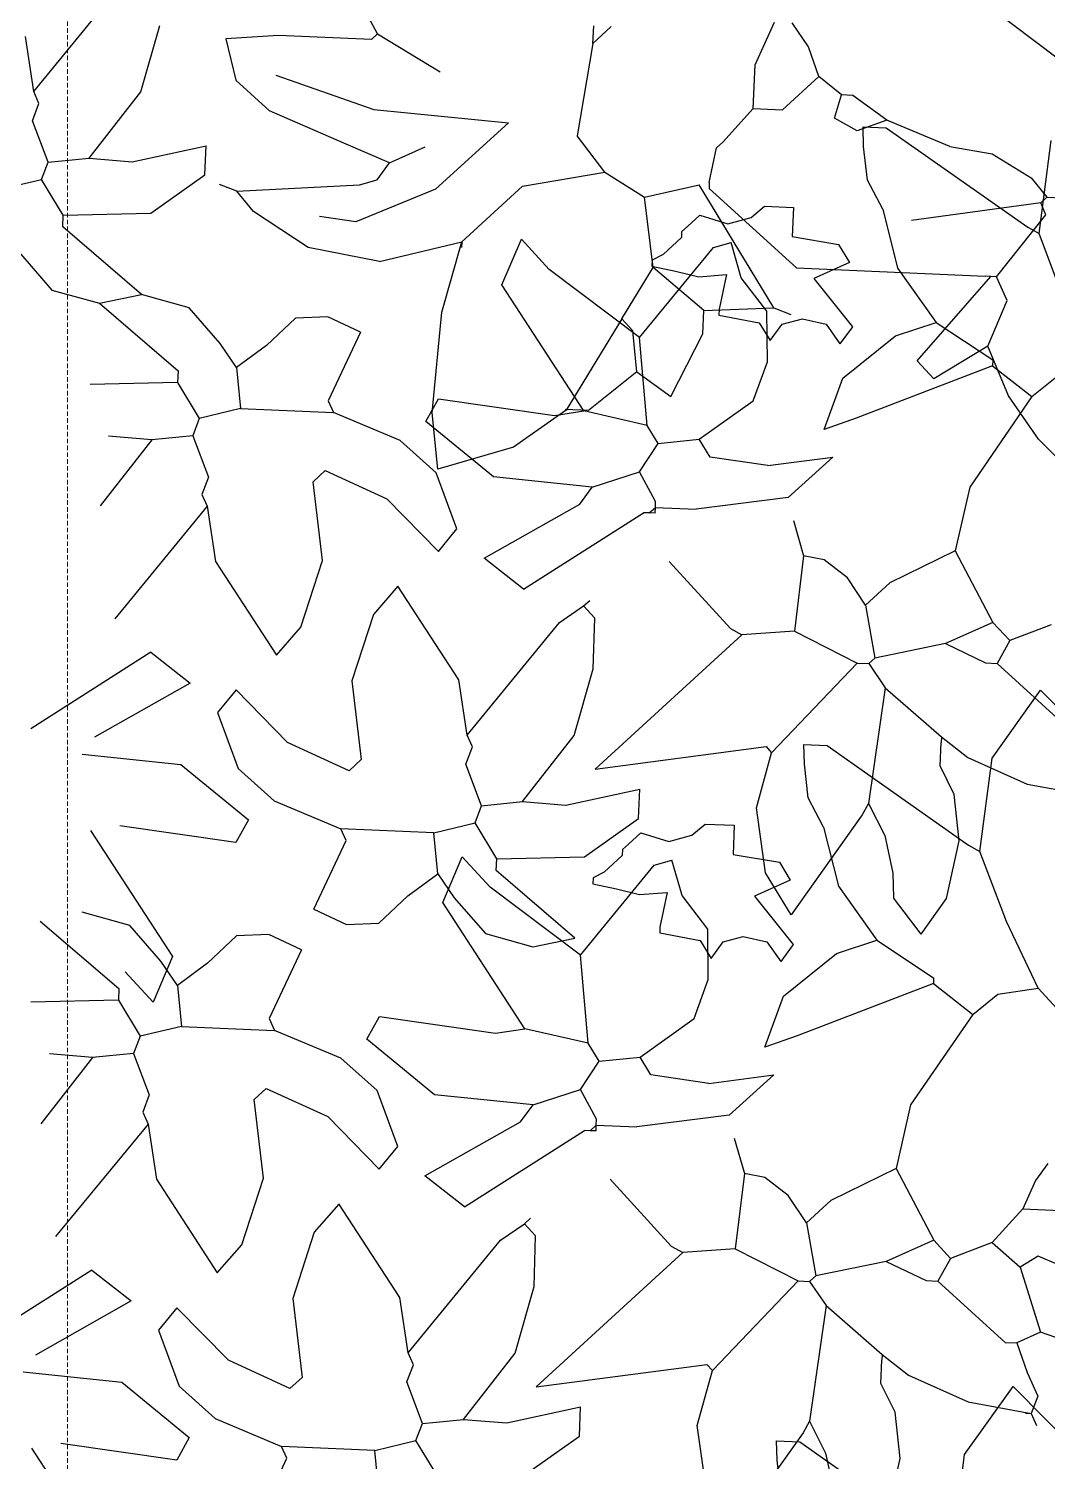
# Model space of a CAD drawing. Header units: inches. Extents: x 2960 to 8891, y 1487 to 4457.
# Drawn here: x 7813.7 to 7869.6, y 2255.1 to 2333.7 of the extents above; entities that cross this region are included whole.
import ezdxf

# ---------------------------------------------------------------- set-up
doc = ezdxf.new("R2010")
doc.units = ezdxf.units.IN
doc.header["$MEASUREMENT"] = 0
doc.linetypes.add('HIDDEN', pattern=[0.375, 0.25, -0.125])
doc.layers.add('A-FLOR-FTPT', color=6, linetype='HIDDEN', lineweight=13)
doc.layers.add('VERDE_siepe', color=96, linetype='Continuous')

msp = doc.modelspace()

# ---------------------------------------------------------------- linework, layer by layer
at = {"layer": 'A-FLOR-FTPT'}
msp.add_line((7815.877, 2181.18), (7815.877, 2406.465), dxfattribs=at)
at = {"layer": 'VERDE_siepe'}
for p, q in [((7832.882, 2333.363), (7830.22, 2338.274)), ((7814.025, 2330.206), (7819.089, 2336.378)), ((7871.455, 2331.043), (7866.503, 2334.774)), ((7819.893, 2330.188), (7820.933, 2333.833)), ((7844.686, 2332.849), (7844.728, 2333.806)), ((7844.686, 2332.849), (7845.685, 2333.764)), ((7853.578, 2331.666), (7854.645, 2334.013)), ((7856.503, 2332.654), (7855.602, 2333.971)), ((7814.025, 2330.206), (7813.568, 2333.231)), ((7827.446, 2333.281), (7824.561, 2333.087)), ((7824.561, 2333.087), (7825.101, 2330.826)), ((7832.55, 2333.058), (7827.446, 2333.281)), ((7832.882, 2333.363), (7832.55, 2333.058)), ((7832.882, 2333.363), (7836.308, 2331.296)), ((7844.686, 2332.849), (7843.825, 2327.773)), ((7857.072, 2331.03), (7856.503, 2332.654)), ((7853.479, 2329.269), (7853.578, 2331.666)), ((7826.945, 2329.148), (7825.101, 2330.826)), ((7827.297, 2331.096), (7832.677, 2329.227)), ((7855.074, 2329.2), (7857.072, 2331.03)), ((7858.306, 2330.018), (7857.072, 2331.03)), ((7814.316, 2329.553), (7814.025, 2330.206)), ((7817.062, 2326.557), (7819.893, 2330.188)), ((7857.932, 2328.756), (7858.306, 2330.018)), ((7858.944, 2329.99), (7858.306, 2330.018)), ((7860.803, 2328.631), (7858.944, 2329.99)), ((7813.956, 2328.61), (7814.316, 2329.553)), ((7831.023, 2327.372), (7826.945, 2329.148)), ((7832.677, 2329.227), (7840.057, 2328.497)), ((7851.8, 2327.425), (7853.479, 2329.269)), ((7853.479, 2329.269), (7855.074, 2329.2)), ((7814.815, 2326.336), (7813.956, 2328.61)), ((7840.057, 2328.497), (7836.062, 2324.856)), ((7859.179, 2328.062), (7857.932, 2328.756)), ((7860.803, 2328.631), (7859.179, 2328.062)), ((7859.495, 2328.272), (7860.772, 2328.217)), ((7859.524, 2327.204), (7859.495, 2328.272)), ((7860.772, 2328.217), (7868.524, 2322.766)), ((7864.255, 2327.201), (7860.803, 2328.631)), ((7833.533, 2326.304), (7831.023, 2327.372)), ((7845.337, 2325.789), (7843.825, 2327.773)), ((7851.468, 2327.12), (7851.8, 2327.425)), ((7869.148, 2322.419), (7869.812, 2327.524)), ((7814.815, 2326.336), (7817.062, 2326.557)), ((7817.062, 2326.557), (7819.433, 2326.364)), ((7819.433, 2326.364), (7823.484, 2327.236)), ((7823.415, 2325.642), (7823.484, 2327.236)), ((7833.533, 2326.304), (7835.489, 2327.177)), ((7851.065, 2325.22), (7851.468, 2327.12)), ((7859.736, 2325.35), (7859.524, 2327.204)), ((7864.255, 2327.201), (7866.575, 2326.794)), ((7866.575, 2326.794), (7868.719, 2325.471)), ((7814.454, 2325.393), (7814.815, 2326.336)), ((7832.854, 2325.374), (7833.533, 2326.304)), ((7840.829, 2325.027), (7845.337, 2325.789)), ((7845.337, 2325.789), (7847.514, 2324.416)), ((7812.193, 2324.852), (7814.454, 2325.393)), ((7815.647, 2323.423), (7814.454, 2325.393)), ((7820.446, 2323.533), (7823.415, 2325.642)), ((7825.156, 2324.751), (7824.213, 2325.112)), ((7825.156, 2324.751), (7831.883, 2325.097)), ((7831.883, 2325.097), (7832.854, 2325.374)), ((7837.5, 2321.976), (7840.829, 2325.027)), ((7847.514, 2324.416), (7850.517, 2325.096)), ((7854.601, 2318.354), (7850.517, 2325.096)), ((7851.065, 2325.22), (7851.052, 2324.9)), ((7860.576, 2323.752), (7859.736, 2325.35)), ((7868.719, 2325.471), (7869.568, 2324.413)), ((7826.076, 2323.64), (7825.156, 2324.751)), ((7836.062, 2324.856), (7831.693, 2323.071)), ((7847.986, 2320.56), (7847.514, 2324.416)), ((7851.052, 2324.9), (7855.847, 2320.537)), ((7869.235, 2324.107), (7869.568, 2324.413)), ((7869.568, 2324.413), (7871.163, 2324.344)), ((7815.619, 2322.785), (7815.647, 2323.423)), ((7815.647, 2323.423), (7820.446, 2323.533)), ((7829.072, 2321.664), (7826.076, 2323.64)), ((7849.882, 2322.823), (7850.547, 2323.434)), ((7850.547, 2323.434), (7852.085, 2322.961)), ((7853.356, 2323.306), (7854.085, 2323.919)), ((7854.085, 2323.919), (7855.68, 2323.85)), ((7855.68, 2323.85), (7855.61, 2322.254)), ((7860.576, 2323.752), (7861.394, 2320.519)), ((7869.235, 2324.107), (7862.161, 2323.138)), ((7866.821, 2320.058), (7869.526, 2323.456)), ((7869.526, 2323.456), (7869.235, 2324.107)), ((7819.932, 2319.082), (7815.619, 2322.785)), ((7831.693, 2323.071), (7829.69, 2323.363)), ((7849.882, 2322.823), (7849.549, 2322.518)), ((7852.085, 2322.961), (7853.356, 2323.306)), ((7868.524, 2322.766), (7869.148, 2322.419)), ((7832.978, 2320.894), (7837.5, 2321.976)), ((7836.402, 2318.116), (7837.5, 2321.976)), ((7837.5, 2321.976), (7837.486, 2321.656)), ((7839.693, 2319.611), (7840.762, 2322.121)), ((7842.286, 2320.456), (7840.762, 2322.121)), ((7849.535, 2322.2), (7848.536, 2321.284)), ((7849.549, 2322.518), (7849.535, 2322.2)), ((7851.289, 2321.662), (7852.26, 2321.939)), ((7852.814, 2319.997), (7852.26, 2321.939)), ((7855.61, 2322.254), (7858.148, 2321.824)), ((7870.595, 2318.572), (7869.148, 2322.419)), ((7813.316, 2321.288), (7815.017, 2319.33)), ((7832.978, 2320.894), (7829.072, 2321.664)), ((7847.238, 2316.724), (7851.289, 2321.662)), ((7848.536, 2321.284), (7847.934, 2320.965)), ((7858.148, 2321.824), (7858.745, 2320.839)), ((7847.238, 2316.724), (7842.286, 2320.456)), ((7846.265, 2317.758), (7847.986, 2320.56)), ((7847.934, 2320.965), (7847.92, 2320.645)), ((7847.92, 2320.645), (7849.217, 2320.362)), ((7850.759, 2318.201), (7847.986, 2320.56)), ((7849.217, 2320.362), (7850.484, 2320.057)), ((7855.847, 2320.537), (7866.183, 2320.086)), ((7858.745, 2320.839), (7856.789, 2319.966)), ((7861.394, 2320.519), (7863.502, 2317.551)), ((7844.186, 2312.703), (7839.693, 2319.611)), ((7850.484, 2320.057), (7852.004, 2320.174)), ((7852.004, 2320.174), (7851.602, 2318.274)), ((7854.228, 2318.164), (7852.814, 2319.997)), ((7856.789, 2319.966), (7858.91, 2317.316)), ((7862.465, 2315.454), (7866.502, 2320.072)), ((7866.502, 2320.072), (7866.183, 2320.086)), ((7866.821, 2320.058), (7866.502, 2320.072)), ((7867.403, 2318.755), (7866.821, 2320.058)), ((7815.017, 2319.33), (7817.627, 2318.601)), ((7817.627, 2318.601), (7819.932, 2319.082)), ((7822.542, 2318.353), (7819.932, 2319.082)), ((7866.335, 2316.244), (7867.403, 2318.755)), ((7817.627, 2318.601), (7821.94, 2314.898)), ((7824.243, 2316.395), (7822.542, 2318.353)), ((7835.868, 2312.604), (7836.402, 2318.116)), ((7850.704, 2316.925), (7850.759, 2318.201)), ((7850.759, 2318.201), (7854.601, 2318.354)), ((7851.602, 2318.274), (7851.588, 2317.955)), ((7851.588, 2317.955), (7853.806, 2317.539)), ((7854.254, 2315.396), (7854.228, 2318.164)), ((7854.601, 2318.354), (7855.545, 2317.992)), ((7828.388, 2317.79), (7826.794, 2316.284)), ((7830.153, 2317.867), (7828.388, 2317.79)), ((7831.941, 2317.018), (7830.153, 2317.867)), ((7846.265, 2317.758), (7843.213, 2312.745)), ((7846.876, 2317.092), (7846.265, 2317.758)), ((7853.806, 2317.539), (7854.403, 2316.554)), ((7854.403, 2316.554), (7855.066, 2317.455)), ((7855.066, 2317.455), (7856.171, 2317.75)), ((7856.171, 2317.75), (7857.469, 2317.464)), ((7857.469, 2317.464), (7858.231, 2316.387)), ((7858.91, 2317.316), (7858.231, 2316.387)), ((7861.273, 2316.826), (7863.502, 2317.551)), ((7863.502, 2317.551), (7866.608, 2315.498)), ((7825.144, 2315.077), (7824.243, 2316.395)), ((7831.941, 2317.018), (7830.178, 2313.259)), ((7847.097, 2314.846), (7846.876, 2317.092)), ((7847.667, 2311.912), (7847.238, 2316.724)), ((7848.955, 2313.485), (7850.704, 2316.925)), ((7858.382, 2314.492), (7861.273, 2316.826)), ((7826.794, 2316.284), (7825.144, 2315.077)), ((7866.335, 2316.244), (7863.38, 2314.455)), ((7867.464, 2313.532), (7866.335, 2316.244)), ((7821.94, 2314.898), (7821.912, 2314.259)), ((7825.144, 2315.077), (7825.366, 2312.831)), ((7847.097, 2314.846), (7844.447, 2312.723)), ((7847.097, 2314.846), (7848.955, 2313.485)), ((7853.479, 2313.257), (7854.254, 2315.396)), ((7866.594, 2315.179), (7859.119, 2312.309)), ((7863.38, 2314.455), (7862.465, 2315.454)), ((7866.608, 2315.498), (7866.594, 2315.179)), ((7866.594, 2315.179), (7868.758, 2313.486)), ((7821.912, 2314.259), (7817.113, 2314.149)), ((7821.912, 2314.259), (7823.105, 2312.29)), ((7857.36, 2311.693), (7858.382, 2314.492)), ((7868.758, 2313.486), (7870.128, 2314.595)), ((7830.178, 2313.259), (7830.469, 2312.608)), ((7835.531, 2312.121), (7836.224, 2313.369)), ((7836.224, 2313.369), (7842.577, 2312.454)), ((7850.51, 2311.149), (7853.479, 2313.257)), ((7868.758, 2313.486), (7865.345, 2308.521)), ((7869.122, 2311.154), (7867.464, 2313.532)), ((7825.366, 2312.831), (7823.105, 2312.29)), ((7825.366, 2312.831), (7830.469, 2312.608)), ((7834.113, 2311.083), (7830.469, 2312.608)), ((7836.174, 2309.515), (7835.868, 2312.604)), ((7843.213, 2312.745), (7840.336, 2310.717)), ((7842.577, 2312.454), (7844.186, 2312.703)), ((7844.447, 2312.723), (7843.172, 2312.779)), ((7847.667, 2311.912), (7844.186, 2312.703)), ((7823.105, 2312.29), (7822.744, 2311.347)), ((7839.234, 2309.083), (7835.531, 2312.121)), ((7848.264, 2310.927), (7847.667, 2311.912)), ((7859.119, 2312.309), (7857.36, 2311.693)), ((7820.497, 2311.125), (7817.666, 2307.495)), ((7820.497, 2311.125), (7818.126, 2311.319)), ((7822.744, 2311.347), (7820.497, 2311.125)), ((7822.744, 2311.347), (7823.603, 2309.072)), ((7836.091, 2309.305), (7834.113, 2311.083)), ((7847.237, 2309.374), (7848.264, 2310.927)), ((7848.264, 2310.927), (7850.51, 2311.149)), ((7851.107, 2310.164), (7850.51, 2311.149)), ((7872.917, 2307.298), (7869.122, 2311.154)), ((7840.336, 2310.717), (7836.174, 2309.515)), ((7854.283, 2309.705), (7851.107, 2310.164)), ((7854.283, 2309.705), (7857.842, 2310.165)), ((7857.842, 2310.165), (7855.398, 2307.965)), ((7830.012, 2309.431), (7829.345, 2308.822)), ((7830.012, 2309.432), (7833.387, 2307.886)), ((7837.224, 2306.24), (7836.091, 2309.305)), ((7844.643, 2308.528), (7847.237, 2309.374)), ((7848.125, 2307.737), (7847.237, 2309.374)), ((7823.603, 2309.072), (7823.243, 2308.129)), ((7829.864, 2304.503), (7829.345, 2308.822)), ((7844.643, 2308.528), (7839.234, 2309.083)), ((7843.964, 2307.599), (7844.643, 2308.528)), ((7865.345, 2308.521), (7864.555, 2305.04)), ((7823.243, 2308.129), (7823.534, 2307.477)), ((7833.387, 2307.886), (7836.211, 2305.006)), ((7848.111, 2307.418), (7848.125, 2307.737)), ((7855.398, 2307.965), (7850.343, 2307.321)), ((7823.534, 2307.477), (7818.47, 2301.305)), ((7823.534, 2307.477), (7823.991, 2304.451)), ((7838.72, 2304.631), (7843.964, 2307.599)), ((7840.884, 2302.939), (7847.458, 2307.126)), ((7847.778, 2307.112), (7847.458, 2307.126)), ((7847.778, 2307.112), (7848.111, 2307.418)), ((7848.097, 2307.099), (7847.778, 2307.112)), ((7848.097, 2307.099), (7848.111, 2307.418)), ((7848.111, 2307.418), (7850.343, 2307.321)), ((7836.211, 2305.006), (7837.224, 2306.24)), ((7855.678, 2306.706), (7856.232, 2304.764)), ((7840.884, 2302.939), (7838.72, 2304.631)), ((7856.232, 2304.764), (7855.733, 2300.63)), ((7857.361, 2304.542), (7856.232, 2304.764)), ((7864.555, 2305.04), (7860.962, 2303.279)), ((7864.555, 2305.04), (7866.621, 2301.114)), ((7823.991, 2304.451), (7827.333, 2299.321)), ((7828.679, 2300.86), (7829.864, 2304.503)), ((7848.867, 2304.446), (7852.223, 2300.783)), ((7858.64, 2303.564), (7857.361, 2304.542)), ((7833.996, 2303.094), (7832.651, 2301.555)), ((7837.339, 2297.964), (7833.997, 2303.095)), ((7859.631, 2302.059), (7858.64, 2303.564)), ((7860.962, 2303.279), (7859.631, 2302.059)), ((7844.177, 2302.012), (7844.51, 2302.316)), ((7832.651, 2301.555), (7831.466, 2297.912)), ((7842.86, 2301.11), (7844.177, 2302.012)), ((7844.788, 2301.345), (7844.177, 2302.012)), ((7859.631, 2302.059), (7860.143, 2299.16)), ((7827.334, 2299.321), (7828.679, 2300.86)), ((7837.796, 2294.938), (7842.86, 2301.11)), ((7844.704, 2298.565), (7844.788, 2301.345)), ((7852.223, 2300.783), (7852.848, 2300.437)), ((7866.621, 2301.114), (7864.013, 2299.95)), ((7866.621, 2301.114), (7867.536, 2300.115)), ((7869.81, 2300.975), (7867.536, 2300.115)), ((7852.848, 2300.437), (7844.811, 2293.071)), ((7855.733, 2300.63), (7852.848, 2300.437)), ((7855.733, 2300.63), (7859.172, 2298.883)), ((7864.013, 2299.95), (7860.143, 2299.16)), ((7864.013, 2299.95), (7866.205, 2298.895)), ((7867.536, 2300.115), (7866.842, 2298.868)), ((7820.446, 2299.476), (7813.872, 2295.289)), ((7820.446, 2299.476), (7822.61, 2297.784)), ((7860.143, 2299.16), (7859.81, 2298.855)), ((7843.664, 2294.92), (7844.704, 2298.565)), ((7859.172, 2298.883), (7854.484, 2293.973)), ((7859.172, 2298.883), (7859.81, 2298.855)), ((7859.81, 2298.855), (7860.712, 2297.536)), ((7866.205, 2298.895), (7866.842, 2298.868)), ((7866.842, 2298.868), (7870.531, 2295.511)), ((7822.61, 2297.784), (7817.366, 2294.816)), ((7831.466, 2297.912), (7831.985, 2293.593)), ((7837.796, 2294.939), (7837.339, 2297.964)), ((7860.712, 2297.536), (7859.795, 2291.185)), ((7860.712, 2297.536), (7863.79, 2294.846)), ((7825.119, 2297.409), (7824.106, 2296.175)), ((7827.943, 2294.53), (7825.119, 2297.409)), ((7866.57, 2293.669), (7869.228, 2297.397)), ((7869.228, 2297.397), (7873.023, 2293.541)), ((7824.106, 2296.175), (7825.239, 2293.11)), ((7831.318, 2292.983), (7827.943, 2294.53)), ((7838.087, 2294.286), (7837.796, 2294.938)), ((7840.833, 2291.29), (7843.664, 2294.92)), ((7856.254, 2294.417), (7857.531, 2294.361)), ((7856.283, 2293.348), (7856.254, 2294.417)), ((7857.531, 2294.361), (7865.282, 2288.91)), ((7863.721, 2293.251), (7863.776, 2294.526)), ((7863.79, 2294.846), (7863.776, 2294.526)), ((7863.79, 2294.846), (7865.236, 2293.705)), ((7816.687, 2293.887), (7822.096, 2293.332)), ((7831.318, 2292.984), (7831.985, 2293.593)), ((7837.727, 2293.343), (7838.087, 2294.286)), ((7844.811, 2293.071), (7854.178, 2294.306)), ((7853.65, 2290.95), (7854.484, 2293.973)), ((7854.178, 2294.306), (7854.484, 2293.973)), ((7865.236, 2293.705), (7868.503, 2292.247)), ((7865.907, 2288.563), (7866.57, 2293.669)), ((7822.096, 2293.332), (7825.799, 2290.294)), ((7825.239, 2293.11), (7827.217, 2291.332)), ((7838.586, 2291.068), (7837.727, 2293.343)), ((7856.495, 2291.494), (7856.283, 2293.348)), ((7864.493, 2291.678), (7863.721, 2293.251)), ((7868.503, 2292.247), (7871.96, 2291.613)), ((7827.217, 2291.332), (7830.861, 2289.807)), ((7838.586, 2291.068), (7840.833, 2291.29)), ((7840.833, 2291.29), (7843.204, 2291.096)), ((7843.204, 2291.096), (7847.255, 2291.969)), ((7847.186, 2290.374), (7847.255, 2291.969)), ((7857.335, 2289.896), (7856.495, 2291.494)), ((7864.764, 2289.15), (7864.493, 2291.678)), ((7838.225, 2290.125), (7838.586, 2291.068)), ((7854.15, 2287.382), (7853.65, 2290.95)), ((7859.449, 2290.56), (7855.559, 2285.087)), ((7859.795, 2291.185), (7859.449, 2290.56)), ((7859.795, 2291.185), (7860.682, 2289.442)), ((7817.144, 2289.712), (7821.637, 2282.804)), ((7825.106, 2289.046), (7818.753, 2289.961)), ((7825.799, 2290.294), (7825.106, 2289.046)), ((7831.152, 2289.156), (7830.861, 2289.807)), ((7835.964, 2289.584), (7830.861, 2289.807)), ((7835.964, 2289.584), (7838.225, 2290.125)), ((7839.418, 2288.156), (7838.225, 2290.125)), ((7844.217, 2288.266), (7847.186, 2290.374)), ((7850.115, 2289.451), (7850.844, 2290.063)), ((7850.844, 2290.063), (7852.439, 2289.994)), ((7852.439, 2289.994), (7852.369, 2288.398)), ((7857.335, 2289.896), (7858.153, 2286.663)), ((7829.389, 2285.397), (7831.152, 2289.156)), ((7836.186, 2287.338), (7835.964, 2289.584)), ((7846.641, 2288.968), (7846.308, 2288.663)), ((7846.641, 2288.968), (7847.306, 2289.578)), ((7847.306, 2289.578), (7848.844, 2289.106)), ((7848.844, 2289.106), (7850.115, 2289.451)), ((7860.682, 2289.442), (7861.138, 2287.363)), ((7864.08, 2285.976), (7864.764, 2289.15)), ((7865.282, 2288.91), (7865.907, 2288.563)), ((7836.452, 2285.755), (7837.521, 2288.266)), ((7839.045, 2286.601), (7837.521, 2288.266)), ((7839.39, 2287.517), (7839.418, 2288.156)), ((7839.418, 2288.156), (7844.217, 2288.266)), ((7846.294, 2288.344), (7845.295, 2287.429)), ((7846.308, 2288.663), (7846.294, 2288.344)), ((7848.048, 2287.807), (7849.019, 2288.084)), ((7849.573, 2286.142), (7849.019, 2288.084)), ((7852.369, 2288.398), (7854.907, 2287.969)), ((7867.354, 2284.716), (7865.907, 2288.563)), ((7834.536, 2286.131), (7836.186, 2287.338)), ((7836.186, 2287.338), (7837.087, 2286.02)), ((7843.703, 2283.814), (7839.39, 2287.517)), ((7843.997, 2282.869), (7848.048, 2287.807)), ((7845.295, 2287.429), (7844.693, 2287.109)), ((7855.559, 2285.087), (7854.15, 2287.382)), ((7854.907, 2287.969), (7855.504, 2286.984)), ((7861.138, 2287.363), (7861.168, 2286.01)), ((7843.997, 2282.869), (7839.045, 2286.601)), ((7844.693, 2287.109), (7844.679, 2286.79)), ((7844.679, 2286.79), (7845.976, 2286.506)), ((7845.976, 2286.506), (7847.243, 2286.201)), ((7855.504, 2286.984), (7853.548, 2286.11)), ((7858.153, 2286.663), (7860.261, 2283.695)), ((7832.942, 2284.625), (7834.536, 2286.131)), ((7840.945, 2278.847), (7836.452, 2285.755)), ((7837.087, 2286.02), (7838.788, 2284.062)), ((7847.243, 2286.201), (7848.763, 2286.319)), ((7848.763, 2286.319), (7848.36, 2284.419)), ((7850.987, 2284.309), (7849.573, 2286.142)), ((7853.548, 2286.11), (7855.669, 2283.46)), ((7862.68, 2284.027), (7861.168, 2286.01)), ((7862.68, 2284.027), (7864.08, 2285.976)), ((7819.301, 2284.497), (7816.691, 2285.226)), ((7829.389, 2285.397), (7831.177, 2284.548)), ((7814.386, 2284.745), (7818.699, 2281.042)), ((7821.002, 2282.539), (7819.301, 2284.497)), ((7831.177, 2284.548), (7832.942, 2284.625)), ((7848.36, 2284.419), (7848.347, 2284.099)), ((7851.013, 2281.54), (7850.987, 2284.309)), ((7869.095, 2281.073), (7867.354, 2284.716)), ((7825.147, 2283.935), (7823.553, 2282.428)), ((7826.912, 2284.011), (7825.147, 2283.935)), ((7828.7, 2283.162), (7826.912, 2284.011)), ((7838.788, 2284.062), (7841.398, 2283.334)), ((7841.398, 2283.334), (7843.703, 2283.814)), ((7848.347, 2284.099), (7850.565, 2283.683)), ((7850.565, 2283.683), (7851.162, 2282.698)), ((7851.162, 2282.698), (7851.825, 2283.599)), ((7851.825, 2283.599), (7852.93, 2283.894)), ((7852.93, 2283.894), (7854.228, 2283.609)), ((7854.228, 2283.609), (7854.99, 2282.531)), ((7855.669, 2283.46), (7854.99, 2282.531)), ((7858.032, 2282.97), (7860.261, 2283.695)), ((7860.261, 2283.695), (7863.367, 2281.642)), ((7821.637, 2282.804), (7820.568, 2280.294)), ((7828.7, 2283.162), (7826.937, 2279.404)), ((7844.426, 2278.056), (7843.997, 2282.869)), ((7855.141, 2280.636), (7858.032, 2282.97)), ((7819.044, 2281.959), (7820.568, 2280.294)), ((7821.903, 2281.222), (7821.002, 2282.539)), ((7823.553, 2282.428), (7821.903, 2281.222)), ((7818.699, 2281.042), (7818.671, 2280.404)), ((7821.903, 2281.222), (7822.125, 2278.975)), ((7850.238, 2279.401), (7851.013, 2281.54)), ((7863.353, 2281.323), (7855.878, 2278.453)), ((7863.367, 2281.642), (7863.353, 2281.323)), ((7863.353, 2281.323), (7865.517, 2279.63)), ((7866.887, 2280.739), (7869.095, 2281.073)), ((7869.095, 2281.073), (7870.317, 2279.741)), ((7818.671, 2280.404), (7813.872, 2280.294)), ((7818.671, 2280.404), (7819.864, 2278.434)), ((7854.119, 2277.837), (7855.141, 2280.636)), ((7865.517, 2279.63), (7866.887, 2280.739)), ((7832.29, 2278.266), (7832.983, 2279.514)), ((7832.983, 2279.514), (7839.336, 2278.598)), ((7865.517, 2279.63), (7862.104, 2274.666)), ((7822.125, 2278.975), (7819.864, 2278.434)), ((7822.125, 2278.975), (7827.228, 2278.752)), ((7826.937, 2279.404), (7827.228, 2278.752)), ((7830.872, 2277.227), (7827.228, 2278.752)), ((7839.336, 2278.598), (7840.945, 2278.847)), ((7844.426, 2278.056), (7840.945, 2278.847)), ((7847.269, 2277.293), (7850.238, 2279.401)), ((7819.864, 2278.434), (7819.503, 2277.491)), ((7835.993, 2275.228), (7832.29, 2278.266)), ((7845.023, 2277.071), (7844.426, 2278.056)), ((7855.878, 2278.453), (7854.119, 2277.837)), ((7817.256, 2277.269), (7814.424, 2273.639)), ((7817.256, 2277.27), (7814.885, 2277.463)), ((7819.503, 2277.491), (7817.256, 2277.27)), ((7819.503, 2277.491), (7820.362, 2275.216)), ((7832.85, 2275.45), (7830.872, 2277.227)), ((7845.023, 2277.071), (7847.269, 2277.293)), ((7847.866, 2276.308), (7847.269, 2277.293)), ((7843.996, 2275.518), (7845.023, 2277.071)), ((7851.042, 2275.85), (7847.866, 2276.308)), ((7851.042, 2275.85), (7854.601, 2276.309)), ((7854.601, 2276.309), (7852.157, 2274.11)), ((7826.771, 2275.576), (7826.104, 2274.966)), ((7826.771, 2275.576), (7830.146, 2274.03)), ((7841.402, 2274.673), (7843.996, 2275.518)), ((7844.883, 2273.881), (7843.996, 2275.518)), ((7820.362, 2275.216), (7820.002, 2274.273)), ((7826.623, 2270.647), (7826.104, 2274.966)), ((7833.983, 2272.385), (7832.85, 2275.45)), ((7841.402, 2274.673), (7835.993, 2275.228)), ((7820.002, 2274.273), (7820.293, 2273.621)), ((7830.146, 2274.03), (7832.97, 2271.151)), ((7840.723, 2273.743), (7841.402, 2274.673)), ((7852.157, 2274.11), (7847.102, 2273.465)), ((7862.104, 2274.666), (7861.314, 2271.184)), ((7820.293, 2273.621), (7815.229, 2267.449)), ((7820.293, 2273.621), (7820.75, 2270.596)), ((7835.479, 2270.775), (7840.723, 2273.743)), ((7837.643, 2269.083), (7844.217, 2273.271)), ((7844.537, 2273.257), (7844.217, 2273.271)), ((7844.537, 2273.257), (7844.87, 2273.562)), ((7844.856, 2273.243), (7844.537, 2273.257)), ((7844.856, 2273.243), (7844.87, 2273.562)), ((7844.87, 2273.562), (7844.883, 2273.881)), ((7844.87, 2273.562), (7847.102, 2273.465)), ((7832.97, 2271.151), (7833.983, 2272.385)), ((7852.437, 2272.85), (7852.991, 2270.908)), ((7852.991, 2270.908), (7852.492, 2266.774)), ((7854.12, 2270.686), (7852.991, 2270.908)), ((7861.314, 2271.184), (7857.721, 2269.423)), ((7861.314, 2271.184), (7863.38, 2267.259)), ((7869.635, 2271.461), (7868.956, 2270.532)), ((7820.75, 2270.596), (7824.092, 2265.465)), ((7825.438, 2267.004), (7826.623, 2270.647)), ((7837.643, 2269.083), (7835.479, 2270.775)), ((7845.626, 2270.59), (7848.982, 2266.927)), ((7855.399, 2269.708), (7854.12, 2270.686)), ((7868.956, 2270.532), (7868.248, 2268.964)), ((7830.755, 2269.238), (7829.41, 2267.7)), ((7834.098, 2264.108), (7830.756, 2269.239)), ((7856.39, 2268.203), (7855.399, 2269.708)), ((7857.721, 2269.423), (7856.39, 2268.203)), ((7840.936, 2268.156), (7841.269, 2268.461)), ((7868.248, 2268.964), (7866.569, 2267.119)), ((7868.248, 2268.964), (7871.119, 2268.839)), ((7829.41, 2267.7), (7828.225, 2264.057)), ((7839.619, 2267.254), (7840.936, 2268.156)), ((7841.546, 2267.49), (7840.936, 2268.156)), ((7856.39, 2268.203), (7856.902, 2265.304)), ((7824.093, 2265.465), (7825.438, 2267.004)), ((7834.555, 2261.083), (7839.619, 2267.254)), ((7841.463, 2264.71), (7841.546, 2267.49)), ((7848.982, 2266.927), (7849.607, 2266.581)), ((7863.38, 2267.259), (7860.772, 2266.094)), ((7863.38, 2267.259), (7864.295, 2266.26)), ((7866.569, 2267.119), (7864.295, 2266.26)), ((7866.569, 2267.119), (7868.109, 2265.774)), ((7849.607, 2266.581), (7841.57, 2259.215)), ((7852.492, 2266.774), (7849.607, 2266.581)), ((7852.492, 2266.774), (7855.931, 2265.027)), ((7860.772, 2266.094), (7856.902, 2265.304)), ((7860.772, 2266.094), (7862.964, 2265.04)), ((7864.295, 2266.26), (7863.601, 2265.012)), ((7869.094, 2266.371), (7868.109, 2265.774)), ((7871.605, 2265.302), (7869.094, 2266.371)), ((7817.205, 2265.62), (7810.631, 2261.433)), ((7817.205, 2265.62), (7819.369, 2263.928)), ((7868.109, 2265.774), (7869.232, 2262.209)), ((7840.423, 2261.065), (7841.463, 2264.71)), ((7855.931, 2265.027), (7851.243, 2260.117)), ((7855.931, 2265.027), (7856.569, 2264.999)), ((7856.902, 2265.304), (7856.569, 2264.999)), ((7856.569, 2264.999), (7857.471, 2263.681)), ((7862.964, 2265.04), (7863.601, 2265.012)), ((7863.601, 2265.012), (7867.29, 2261.655)), ((7819.369, 2263.928), (7814.125, 2260.96)), ((7828.225, 2264.057), (7828.743, 2259.738)), ((7834.555, 2261.083), (7834.098, 2264.108)), ((7821.878, 2263.553), (7820.865, 2262.319)), ((7824.702, 2260.674), (7821.878, 2263.553)), ((7857.471, 2263.681), (7856.554, 2257.329)), ((7857.471, 2263.681), (7860.549, 2260.99)), ((7820.865, 2262.319), (7821.998, 2259.254)), ((7869.232, 2262.209), (7867.928, 2261.627)), ((7872.424, 2261.111), (7869.232, 2262.209)), ((7867.29, 2261.655), (7867.928, 2261.627)), ((7867.928, 2261.627), (7868.497, 2260.004)), ((7828.077, 2259.128), (7824.702, 2260.674)), ((7834.846, 2260.43), (7834.555, 2261.083)), ((7837.592, 2257.434), (7840.423, 2261.065)), ((7860.479, 2259.395), (7860.535, 2260.671)), ((7860.549, 2260.99), (7860.535, 2260.671)), ((7860.549, 2260.99), (7861.995, 2259.849)), ((7813.446, 2260.031), (7818.855, 2259.476)), ((7834.486, 2259.487), (7834.846, 2260.43)), ((7841.57, 2259.215), (7850.937, 2260.45)), ((7850.409, 2257.094), (7851.243, 2260.117)), ((7850.937, 2260.45), (7851.243, 2260.117)), ((7861.995, 2259.849), (7865.262, 2258.391)), ((7868.497, 2260.004), (7869.079, 2258.701)), ((7818.855, 2259.476), (7822.558, 2256.438)), ((7821.998, 2259.254), (7823.976, 2257.477)), ((7828.077, 2259.128), (7828.743, 2259.738)), ((7835.345, 2257.213), (7834.486, 2259.487)), ((7861.251, 2257.823), (7860.479, 2259.395)), ((7865.067, 2255.515), (7867.724, 2259.243)), ((7867.724, 2259.243), (7871.519, 2255.388)), ((7865.262, 2258.391), (7868.718, 2257.758)), ((7869.079, 2258.701), (7868.718, 2257.758)), ((7823.976, 2257.477), (7827.62, 2255.951)), ((7839.963, 2257.241), (7844.014, 2258.113)), ((7843.945, 2256.518), (7844.014, 2258.113)), ((7861.523, 2255.294), (7861.251, 2257.823)), ((7868.4, 2257.771), (7868.718, 2257.758)), ((7868.718, 2257.758), (7869.009, 2257.105)), ((7834.984, 2256.27), (7835.345, 2257.213)), ((7835.345, 2257.213), (7837.592, 2257.434)), ((7837.592, 2257.434), (7839.963, 2257.241)), ((7850.908, 2253.526), (7850.409, 2257.094)), ((7856.208, 2256.705), (7852.318, 2251.232)), ((7856.554, 2257.329), (7856.208, 2256.705)), ((7856.554, 2257.329), (7857.441, 2255.586)), ((7821.865, 2255.19), (7815.512, 2256.106)), ((7822.558, 2256.438), (7821.865, 2255.19)), ((7827.91, 2255.3), (7827.62, 2255.951)), ((7832.723, 2255.729), (7827.62, 2255.951)), ((7832.723, 2255.729), (7834.984, 2256.27)), ((7836.177, 2254.3), (7834.984, 2256.27)), ((7840.976, 2254.41), (7843.945, 2256.518)), ((7854.75, 2256.263), (7856.027, 2256.208)), ((7854.779, 2255.195), (7854.75, 2256.263)), ((7856.027, 2256.208), (7863.779, 2250.756)), ((7813.903, 2255.856), (7818.396, 2248.949)), ((7826.148, 2251.541), (7827.91, 2255.3)), ((7832.945, 2253.482), (7832.723, 2255.729)), ((7854.992, 2253.341), (7854.779, 2255.195)), ((7857.441, 2255.586), (7857.896, 2253.507)), ((7860.839, 2252.12), (7861.523, 2255.294)), ((7864.403, 2250.41), (7865.067, 2255.515))]:
    msp.add_line(p, q, dxfattribs=at)
msp.add_arc((7855.847, 2320.537), 0.0000399, 227.3475, 267.15048, dxfattribs=at)

doc.saveas('drawing.dxf')
